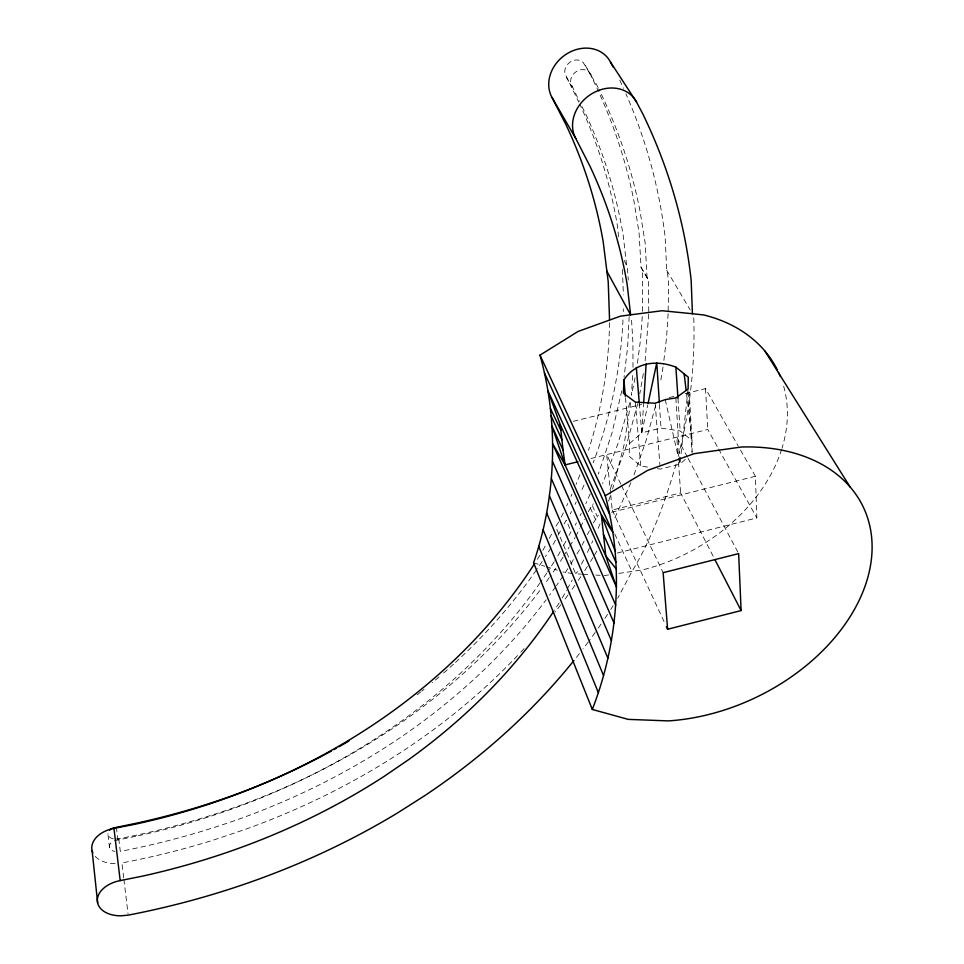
<?xml version="1.0" encoding="UTF-8"?>
<svg xmlns="http://www.w3.org/2000/svg" width="964" height="964" viewBox="0 0 964 964"><rect width="100%" height="100%" fill="white"/><g stroke="black" fill="none" stroke-linecap="round" stroke-linejoin="round"><path stroke-width="0.72" stroke-dasharray="4.82 3.62" d="M648.772 311.541L648.35 279.837L641.06 267.389L639.048 232.493L633.999 201.283A679.222 564.085 1 0 0 599.09 92.797M609.525 322.687C608.887 365.946 601.693 409.061 588.51 450.26M629.167 316.686L627.612 347.269L624.045 377.358M632.999 367.296L632.914 342.497L631.396 317.481M623.262 311.601L623.322 308.817M648.7 314.168L645.133 360.825M668.209 310.914C667.944 297.442 670.064 283.151 666.714 270.221L665.172 237.506A708.564 586.775 0.9 0 0 625.937 93.785M625.491 397.71L629.588 443.524L629.106 456.177L640.759 465.998L650.495 467.552M642.518 311.36L642.337 269.33M668.112 313.613L666.534 337.81L663.425 364.32M632.721 375.502L631.468 394.529M622.961 319.928C620.768 368.766 610.513 417.183 593.125 462.853M642.277 316.566L640.494 339.798L637.204 365.26M629.588 443.524L641.783 432.848L643.578 404.422M630.673 402.627L624.009 445.163L612.598 488.977M657.448 468.661L660.232 469.107L679.921 464.202L688.091 389.07M663.039 366.947L660.412 382.624M643.35 373.574L639.783 393.746M621.78 390.842L611.935 433.161L598.343 474.047M635.047 377.84L631.492 395.276M692.08 453.213L692.068 440.512L680.162 430.956L661.003 428.076L641.783 432.848L647.712 405.133M637.674 403.735L625.72 447.754L609.863 490.11M655.556 405.832L645.904 441.151L633.818 475.433M629.769 402.687L617.912 443.826L602.633 483.482M678.198 456.382C690.055 410.736 695.381 363.38 693.731 316.24M676.126 464.106C665.268 501.172 652.098 538.563 631.95 571.447L617.695 598.295M610.14 496.556L608.429 501.569M579.894 474.806L576.062 484.458M600.054 523.862L597.017 531.188M630.926 482.639L613.755 520.174M570.977 496.388L572.026 494.014M590.209 493.893L585.823 503.654M584.027 485.085L580.75 492.375M591.691 543.262L592.776 540.864M566.687 505.823L567.784 503.473M589.462 548.058L587.184 552.818M575.038 504.401L576.207 502.003M588.281 511.643L593.234 503.835M563.337 512.836L561.036 517.475M580.051 515.716L581.232 513.318M593.354 522.958L598.367 515.125M575.87 536.333L579.786 528.537M580.436 527.236L584.365 519.439M582.123 545.118L584.112 541.202M587.413 534.683L589.39 530.778M583.678 559.903L581.268 564.603M570.242 513.896L571.471 511.523M558.686 522.09L555.65 526.549L575.665 573.797L581.425 574.158M575.195 525.235L576.436 522.874M542.865 550.384L546.419 543.768M549.263 538.466L552.107 533.164M555.409 540.262L554.059 542.768A656.231 544.347 0.8 0 1 551.733 546.564M558.108 535.249L561.482 528.983M564.181 523.97L566.205 520.211L571.122 531.586L569.073 535.357M560.205 551.697L558.843 554.216A661.822 546.684 0.5 0 1 554.915 560.542M563.615 545.407L566.338 540.382M562.313 597.921L566.531 590.305M567.23 589.028L572.146 580.147M563 557.192L560.723 560.867A679.222 564.085 1 0 1 559.132 563.289M563.759 555.963L569.049 547.371M569.808 546.142L575.11 537.563M567.808 568.639L565.519 572.327A685.03 566.555 0.7 0 1 563.904 574.761M570.869 563.723L573.929 558.795M576.978 553.878L580.81 547.721M575.665 573.797L577.569 571.592M678.584 458.322L679.921 464.202L685.44 459.201M114.499 840.716L138.322 835.716M617.153 553.071L756.848 517.933L755.427 476.264L739.039 447.489M610.742 495.05L612.248 510.04L680.62 492.917L714.3 558.433M611.538 512.282L755.427 476.264M590.92 458.503L707.769 429.462L717.867 447.67M573.279 421.328L641.59 404.434M669.209 397.602L675.017 396.168M685.187 393.649L705.54 388.613L738.291 446.175M115.656 839.029L118.777 838.752C158.735 831.089 198.09 820.424 236.433 806.82A679.222 564.085 1 0 0 540.671 589.426M604.247 575.592L608.621 574.93M618.828 573.411L642.868 569.808A163.711 123.549 -26.7 0 0 781.599 449.525M572.797 573.616L562.892 571.941M582.859 574.243L590.064 574.701M595.824 575.062L600.15 575.327M533.61 562.783L544.768 566.266M546.166 566.712L557.325 570.194M598.09 87.543A685.03 566.555 0.7 0 0 596.728 84.82L583.136 62.419A11.062 9.459 -39.7 0 0 570.688 61.708A11.062 9.459 -39.7 0 0 564.916 73.469L578.713 102.027M591.498 75.168L589.185 72.071A11.158 9.507 -39.2 0 0 576.629 71.372A11.158 9.507 -39.2 0 0 570.796 83.193L579.388 101.425M641.06 267.389L648.35 279.837M566.302 77.301L572.182 87.049M666.714 270.221L690.152 309.89M624.274 260.521L627.299 267.257L628.299 280.03M718.59 448.971L756.848 517.933M585.437 65.504L590.655 75.108A679.222 564.085 1 0 1 598.463 91.423M687.392 457.081L676.812 437.15L678.114 456.237M688.103 458.406L737.954 552.3M582.015 106.655L585.943 114.499A662.196 546.937 0.5 0 1 623.262 235.782L626.492 264.449M620.864 484.217L606.693 454.586L610.598 493.544M621.503 485.567L663.136 572.676M612.248 510.04L665.1 623.841M614.743 533.96L631.95 571.447M592.342 505.654L597.463 516.945M590.245 507.739L595.342 519.042M665.232 399.614L678.246 456.864M123.705 877.843L121.898 862.925A708.564 586.775 0.9 0 0 214.574 839.704L244.47 829.655A708.564 586.775 0.9 0 0 518.186 654.93M123.886 879.337L128.031 913.643M118.777 838.752L120.307 851.369C160.518 843.633 200.138 832.884 238.747 819.195A685.03 566.555 0.7 0 0 546.154 599.813M116.355 827.148L117.873 839.764M686.464 393.167L692.068 440.512L689.164 391.902M618.635 236.843L617.334 225.407A656.605 544.6 0.8 0 0 580.027 104.618M108.028 834.74L109.486 847.368A8.628 5.796 -8.8 0 0 114.861 851.465M635.312 402.108L640.759 465.998M639.301 403.169L641.783 432.848M655.171 403.229L659.882 464.612M678.511 462.105L680.62 492.917M677.981 398.325L680.162 430.956M659.46 404.35L661.003 428.076M688.272 392.047L691.983 451.718M622.431 269.486L623.395 294.839M675.872 397.903L679.921 464.202M705.54 388.613L707.769 429.462M647.073 277.897L645.133 242.856L640.108 211.526A685.03 566.555 0.7 0 0 598.752 88.905M783.672 386.275A163.711 123.549 -26.7 0 1 782.021 448.176M559.204 602.874A660.93 535.562 -0.8 0 1 554.421 610.248M613.068 605.754A733.845 597.114 -0.3 0 1 610.718 609.465M607.537 614.369A733.845 597.114 -0.3 0 1 604.295 619.25M601.018 624.094A733.845 597.114 -0.3 0 1 596.005 631.299M595.162 632.492A733.845 597.114 -0.3 0 1 589.149 640.783M588.281 641.964A733.845 597.114 -0.3 0 1 582.991 648.977M579.412 653.604A733.845 597.114 -0.3 0 1 574.869 659.352M596.8 551.131A708.564 586.775 0.9 0 1 593.716 556.3M592.932 557.59A708.564 586.775 0.9 0 1 590.571 561.434M587.365 566.531A708.564 586.775 0.9 0 1 582.461 574.122M580.798 576.629A708.564 586.775 0.9 0 1 578.279 580.376M574.881 585.329A708.564 586.775 0.9 0 1 568.796 593.932M567.917 595.149A708.564 586.775 0.9 0 1 563.458 601.211M560.747 604.826A708.564 586.775 0.9 0 1 555.24 611.971M524.079 648.627A708.564 586.775 0.9 0 1 519.174 653.881M619.756 80.157A708.564 586.775 0.9 0 1 623.515 88.326M539.876 555.276A638.397 526.693 0.3 0 1 536.056 561.349M115.126 863.527A26.281 17.653 -8.8 0 1 94.074 854.923M563.084 575.978A685.03 566.555 0.7 0 1 556.469 585.618M555.626 586.811A685.03 566.555 0.7 0 1 549.637 595.113M554.119 561.807A661.822 546.684 0.5 0 1 547.624 571.797M546.793 573.038A661.822 546.684 0.5 0 1 540.924 581.617M540.081 582.834A661.822 546.684 0.5 0 1 138.334 835.752M109.486 847.368A8.628 5.796 -8.8 0 1 112.583 841.668M555.891 568.121A679.222 564.085 1 0 1 550.095 576.496M549.251 577.677A679.222 564.085 1 0 1 544.997 583.582M113.366 838.837A8.568 5.796 -8.7 0 1 107.968 833.221M550.95 547.829A656.231 544.347 0.8 0 1 545.395 556.59M542.13 561.542A656.231 544.347 0.8 0 1 537.153 568.881M536.321 570.098A656.231 544.347 0.8 0 1 454.622 663.184M453.526 664.184A656.231 544.347 0.8 0 1 443.536 673.089M439.03 676.969A656.231 544.347 0.8 0 1 432.185 682.729M424.088 689.32A656.231 544.347 0.8 0 1 421.75 691.176M420.581 692.104A656.231 544.347 0.8 0 1 417.051 694.863"/><path stroke-width="1.45" d="M609.561 319.988L608.224 281.825L603.187 241.747A638.397 526.693 0.3 0 0 566.181 125.139L551.986 97.448A34.306 29.221 -39.3 0 1 567.218 53.586A34.306 29.221 -39.3 0 1 610.489 62.082L636.577 102.136L642.663 113.632A733.845 597.114 -0.3 0 1 691.176 280.512L692.417 313.734L703.804 314.975A163.711 123.549 -26.7 0 1 777.249 369.718M592.306 709.456C618.563 641.831 624.13 566.001 605.272 495.749L647.627 470.384L694.249 453.67L741.34 447.019A179.352 125.79 -25.4 0 1 868.154 576.183A179.352 125.79 -25.4 0 1 668.281 720.903L628.203 719.373L592.306 709.456L533.61 562.783C556.336 496.231 558.927 422.931 539.997 355.138L578.147 331.423L620.43 316.156L662.027 310.733L692.417 313.734M623.913 379.973L623.431 393.167L635.312 402.108L655.171 403.229L665.232 399.614L675.872 397.903L688.091 389.07L688.284 377.177L675.897 367.163C657.207 359.837 635.553 361.849 623.913 379.973L625.359 396.228M643.663 402.928L646.121 364.031M648.025 403.675L656.773 362.838L659.364 402.868M667.618 629.251L741.111 610.573L738.641 553.613L663.136 572.676L667.618 629.251L666.353 626.552M565.085 464.925L563.06 450.164L551.998 426.172L565.085 464.925L605.778 555.939L616.466 587.112L552.673 443.789L565.085 464.925L578.002 461.72M573.954 660.497A733.845 597.114 -0.3 0 1 424.546 795.782L398.024 812.652A733.845 597.114 -0.3 0 1 128.212 915.137L121.259 915.8A27.016 17.665 -9.2 0 1 97.328 900.653A27.016 17.665 -9.2 0 1 120.187 880.602L141.865 876.264A660.93 535.562 -0.8 0 0 384.853 775.899L408.459 759.753A660.93 535.562 -0.8 0 0 553.613 611.465M92.869 852.851A26.281 17.653 -8.8 0 1 113.969 828.389L135.068 824.244A638.397 526.693 0.3 0 0 534.502 563.771M616.249 568.965L605.778 555.939L601.367 514.836L560.205 424.57L547.889 390.709L612.839 532.429L601.367 514.836L615.044 550.733M764.801 350.944L850.055 486.904M551.986 97.448L575.797 138.527L590.197 166.688A660.93 535.562 -0.8 0 1 627.263 285.175L630.613 314.83L606.718 270.956M610.489 62.082L613.152 67.094M714.987 559.771L741.111 610.573M550.408 408.459L560.831 430.209M539.997 355.138L605.272 495.749M544.431 372.923L609.585 514.101M551.071 415.797L561.916 439.789L563.06 450.164M603.464 534.369L615.96 562.361M552.468 461.298L615.707 605.127M551.384 478.674L614.02 623.009M549.444 495.894L611.405 640.711M546.672 512.932L607.91 658.231M543.106 529.778L603.536 675.547M538.743 546.395L598.331 692.622M684.175 373.936L686.115 390.215M113.969 828.389L120.187 880.602M560.205 424.57L561.916 439.789M92.11 850.646L97.665 903.087M636.312 367.561L639.301 403.169M675.897 367.163L677.981 398.325M778.538 372.405A163.711 123.549 -26.7 0 1 780.31 376.49M575.797 138.527A35.523 29.764 -37.6 0 1 591.944 93.665A35.523 29.764 -37.6 0 1 636.577 102.136M109.559 830.269A8.568 5.796 -8.7 0 1 113.005 828.088L136.671 823.148A656.231 544.347 0.8 0 0 301.865 766.272M348.908 741.027A656.231 544.347 0.8 0 1 338.942 746.787M336.436 748.197A656.231 544.347 0.8 0 1 333.918 749.594M331.387 750.992A656.231 544.347 0.8 0 1 303.166 765.633"/></g></svg>
